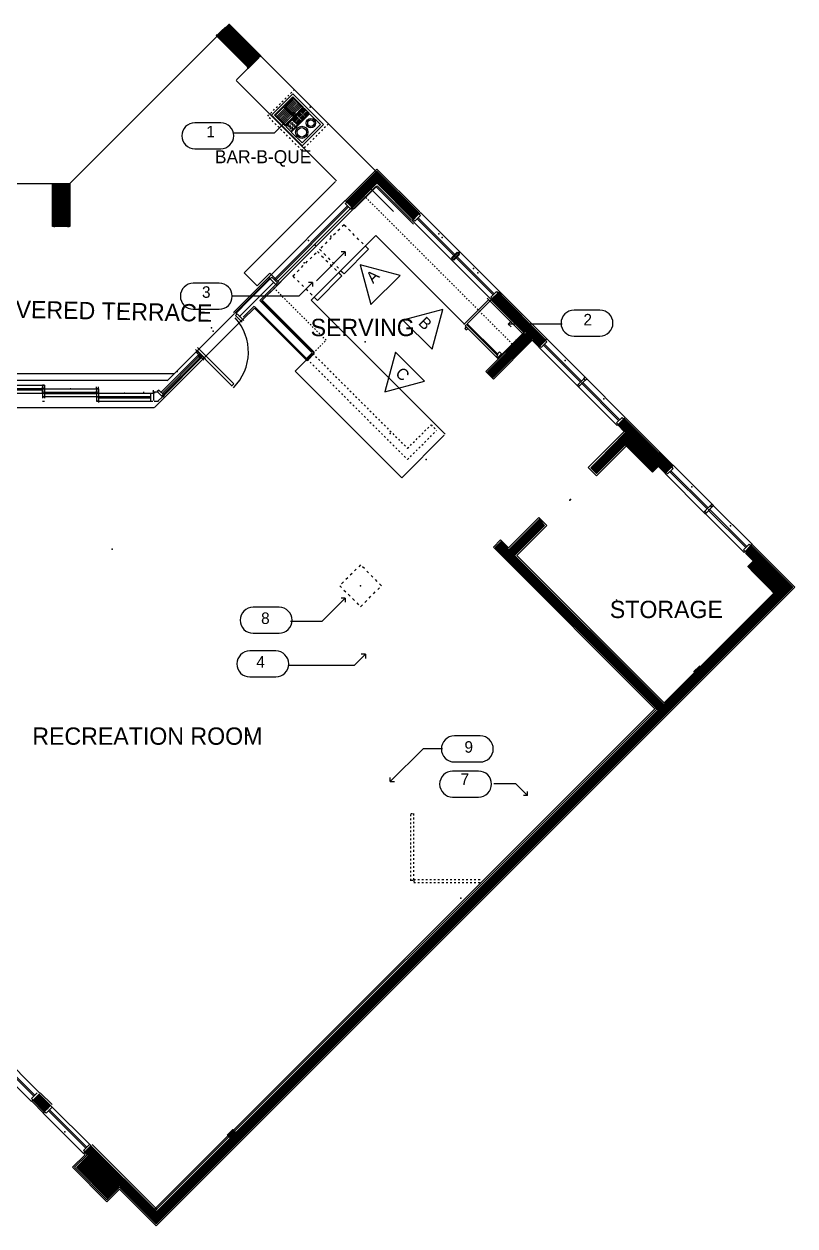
# Model space of a CAD drawing. Extents: x -92740 to -63661, y -15771 to -4391.
# Drawn here: x -83583 to -83049, y -9903 to -9070 of the extents above; entities that cross this region are included whole.
import ezdxf
from ezdxf.enums import TextEntityAlignment as Align

# ---------------------------------------------------------------- set-up
doc = ezdxf.new("R2010")
doc.units = 0
doc.header["$MEASUREMENT"] = 0
doc.linetypes.add('Dashed', pattern=[1, 0.3, -0.4, 0.3])
for name, color, linetype in [('1GWB', 2, 'Continuous'), ('1NOTES', 2, 'Continuous'), ('B1NOTES', 2, 'Continuous'), ('B1PF', 5, 'Continuous'), ('B1WALLFILL', 1, 'Continuous'), ('B2WALLFILL', 1, 'Continuous'), ('B2WINDOWS', 5, 'Continuous'), ('EXCABINETS', 8, 'Continuous'), ('EXDOORS', 3, 'Continuous'), ('EXPF', 5, 'Continuous'), ('EXWINDOW', 5, 'Continuous'), ('NEWALLS1', 1, 'Continuous'), ('NEWINDOW1', 5, 'Continuous')]:
    doc.layers.add(name, color=color, linetype=linetype)
doc.styles.add('DCADTXTSTYLE1', font='AVG_TP')
doc.linetypes.add('INSUL1', pattern='A,0,-1,[7,NGUYEN AD.shx,S=0.010204,R=0,X=-1,Y=0],0', length=1)
pattern_1 = [(45, (0, 0), (-0.11048543456, 0.11048543456), []), (-45, (0, 0), (0.11048543456, 0.11048543456), [])]

# ---------------------------------------------------------------- blocks, each defined once
blk = doc.blocks.new('BIKF2-9')
at = {"color": 5, "linetype": 'Continuous', "ltscale": 2}
for p, q in [((15, -2), (-15, -2)), ((-15, -2), (-15, -23)), ((-3, -3.5), (-13.5, -3.5)), ((-13.5, -3.5), (-13.5, -21.5)), ((-3.5, -4), (-13, -4)), ((-13, -4), (-13, -12)), ((-12.5, -11.5), (-12.5, -4.5)), ((-11.75, -4.5), (-11.75, -11.5)), ((-10.75, -4.5), (-10.75, -11.5)), ((-9.75, -4.5), (-9.75, -11.5)), ((-8.75, -4.5), (-8.75, -11.5)), ((-7.75, -4.5), (-7.75, -11.5)), ((-6.75, -4.5), (-6.75, -11.5)), ((-5.75, -4.5), (-5.75, -11.5)), ((-4.75, -4.5), (-4.75, -11.5)), ((-3.5, -12), (-3.5, -4)), ((-3, -21.5), (-3, -3.5)), ((2.5, -3.5), (-2.5, -3.5)), ((-2.5, -3.5), (-2.5, -14.5)), ((-2, -7), (-2, -4)), ((-2, -10.5), (-2, -7.5)), ((-1.5, -7), (-1.5, -4)), ((-1.5, -10.5), (-1.5, -7.5)), ((-1, -7), (-1, -4)), ((-1, -10.5), (-1, -7.5)), ((-0.5, -7), (-0.5, -4)), ((-0.5, -10.5), (-0.5, -7.5)), ((0.5, -7), (0.5, -4)), ((0.5, -10.5), (0.5, -7.5)), ((1, -7), (1, -4)), ((1, -10.5), (1, -7.5)), ((1.5, -7), (1.5, -4)), ((1.5, -10.5), (1.5, -7.5)), ((2, -7), (2, -4)), ((2, -10.5), (2, -7.5)), ((2.5, -14.5), (2.5, -3.5)), ((13.5, -3.5), (3, -3.5)), ((3, -3.5), (3, -21.5)), ((13.5, -21.5), (13.5, -3.5)), ((15, -23), (15, -2)), ((-3, -12.5), (-13.5, -12.5)), ((-13, -12), (-3.5, -12)), ((-3.5, -13), (-13, -13)), ((-13, -13), (-13, -21)), ((-11.75, -13.5), (-11.75, -20.5)), ((-10.75, -13.5), (-10.75, -20.5)), ((-9.75, -13.5), (-9.75, -20.5)), ((-8.75, -13.5), (-8.75, -20.5)), ((-7.75, -13.5), (-7.75, -20.5)), ((-6.75, -13.5), (-6.75, -20.5)), ((-5.75, -13.5), (-5.75, -20.5)), ((-4.75, -13.5), (-4.75, -20.5)), ((-3.5, -21), (-3.5, -13)), ((-2.5, -14.5), (2.5, -14.5)), ((2.5, -15), (-2.5, -15)), ((-2.5, -15), (-2.5, -21.5)), ((-2, -14), (-2, -11)), ((-1.5, -14), (-1.5, -11)), ((-1, -14), (-1, -11)), ((-0.5, -14), (-0.5, -11)), ((0.5, -14), (0.5, -11)), ((1, -14), (1, -11)), ((1.5, -14), (1.5, -11)), ((2, -14), (2, -11)), ((2.5, -21.5), (2.5, -15)), ((-15, -23), (15, -23)), ((-13.5, -21.5), (-3, -21.5)), ((-13, -21), (-3.5, -21)), ((-2.5, -21.5), (2.5, -21.5)), ((3, -21.5), (13.5, -21.5))]:
    blk.add_line(p, q, dxfattribs=at)
for centre, radius in [((8.25, -7.5), 3.25), ((8.25, -7.5), 2.25), ((-1, -17), 0.707), ((1, -17), 0.707), ((8.25, -16.5), 4.25), ((8.25, -16.5), 3.25), ((-1, -19.5), 0.707), ((1, -19.5), 0.707)]:
    blk.add_circle(centre, radius, dxfattribs=at)
blk.add_point((0, 0), dxfattribs=at)

msp = doc.modelspace()

# ---------------------------------------------------------------- hatches: boundary and pattern name
at = {"layer": 'B1WALLFILL', "linetype": 'Continuous', "ltscale": 12}
h = msp.add_hatch(dxfattribs=at)
h.set_pattern_fill('ansi37', color=1, scale=0.15625, style=0, pattern_type=2)
h.set_pattern_definition(pattern_1)
h.paths.add_polyline_path([(-83441, -9070), (-83450, -9077.97), (-83427.99, -9099.99), (-83419, -9092)], flags=0)
h = msp.add_hatch(dxfattribs=at)
h.set_pattern_fill('ansi37', color=1, scale=0.15625, style=0, pattern_type=2)
h.set_pattern_definition(pattern_1)
h.paths.add_polyline_path([(-83309.43, -9201.67), (-83338.46, -9172.54), (-83359.4, -9193.48), (-83355.51, -9197.37), (-83338.32, -9180.18), (-83313, -9205.5)], flags=0)
h = msp.add_hatch(dxfattribs=at)
h.set_pattern_fill('ansi37', color=1, scale=0.15625, style=0, pattern_type=2)
h.set_pattern_definition(pattern_1)
h.paths.add_polyline_path([(-83563.5, -9180.5), (-83551.5, -9180.5), (-83551.5, -9210.5), (-83563.5, -9210.5)], flags=0)
h = msp.add_hatch(dxfattribs=at)
h.set_pattern_fill('ansi37', color=1, scale=0.15625, style=0, pattern_type=2)
h.set_pattern_definition(pattern_1)
h.paths.add_polyline_path([(-83359.4, -9193.48), (-83356.25, -9197.25)], flags=0)
h = msp.add_hatch(dxfattribs=at)
h.set_pattern_fill('ansi37', color=1, scale=0.15625, style=0, pattern_type=2)
h.set_pattern_definition(pattern_1)
h.paths.add_polyline_path([(-83359.4, -9193.48), (-83356.25, -9197.25)], flags=0)
h = msp.add_hatch(dxfattribs=at)
h.set_pattern_fill('ansi37', color=1, scale=0.15625, style=0, pattern_type=2)
h.set_pattern_definition(pattern_1)
h.paths.add_polyline_path([(-83413.46, -9247.54), (-83371.46, -9213.32)], flags=0)
h = msp.add_hatch(dxfattribs=at)
h.set_pattern_fill('ansi37', color=1, scale=0.15625, style=0, pattern_type=2)
h.set_pattern_definition(pattern_1)
h.paths.add_polyline_path([(-83254.07, -9255.97), (-83258.49, -9260.39), (-83234.74, -9284.14), (-83261.74, -9311.14), (-83257.85, -9315.02), (-83230.85, -9288.02), (-83225.93, -9293.65), (-83221.89, -9289.61)], flags=0)
h = msp.add_hatch(dxfattribs=at)
h.set_pattern_fill('ansi37', color=1, scale=0.15625, style=0, pattern_type=2)
h.set_pattern_definition(pattern_1)
h.paths.add_polyline_path([(-83167.3, -9343.8), (-83133.52, -9376.52), (-83137.94, -9380.94), (-83142.73, -9376.15), (-83147.33, -9380.74), (-83169.79, -9358.29), (-83165.65, -9353.23), (-83171.19, -9347.69)], flags=0)
h = msp.add_hatch(dxfattribs=at)
h.set_pattern_fill('ansi37', color=1, scale=0.15625, style=0, pattern_type=2)
h.set_pattern_definition(pattern_1)
h.paths.add_polyline_path([(-83190.15, -9377.73), (-83186.26, -9381.62), (-83166.57, -9361.93), (-83169.47, -9358), (-83165.95, -9352.93)], flags=0)
h = msp.add_hatch(dxfattribs=at)
h.set_pattern_fill('ansi37', color=1, scale=0.15625, style=0, pattern_type=2)
h.set_pattern_definition(pattern_1)
h.paths.add_polyline_path([(-83537.11, -9848.17), (-83540.73, -9851.78), (-83538.48, -9854.53), (-83546.75, -9862.81), (-83525.62, -9883.89), (-83517.12, -9875.39), (-83491.26, -9901.26), (-83050.55, -9460.55), (-83079.31, -9431.79), (-83083.19, -9435.68), (-83077.06, -9441.82), (-83081.37, -9446.13), (-83062.92, -9465.15), (-83139.64, -9541.86), (-83243.07, -9438.43), (-83222.38, -9417.74), (-83225.74, -9413.32), (-83246.96, -9434.54), (-83252.35, -9428.85), (-83256.24, -9432.74), (-83256.39, -9432.89), (-83143.53, -9545.75), (-83491.26, -9893.48)], flags=0)
at = {"layer": 'B2WALLFILL', "linetype": 'Continuous', "ltscale": 12}
h = msp.add_hatch(dxfattribs=at)
h.set_pattern_fill('ansi37', color=1, scale=0.15625, style=0, pattern_type=2)
h.set_pattern_definition(pattern_1)
h.paths.add_polyline_path([(-83536.81, -9847.87), (-83540.73, -9851.78), (-83538.48, -9854.53), (-83546.75, -9862.81), (-83525.62, -9883.89), (-83517.12, -9875.39), (-83491.26, -9901.26), (-83050.55, -9460.55), (-83079.31, -9431.79), (-83083.19, -9435.68), (-83077.06, -9441.82), (-83081.37, -9446.13), (-83062.92, -9465.15), (-83113.88, -9516.11), (-83114.93, -9515.06), (-83118.82, -9518.95), (-83117.77, -9520), (-83436.33, -9838.56), (-83438.38, -9836.51), (-83442.27, -9840.39), (-83440.22, -9842.44), (-83491.26, -9893.48)], flags=0)
h = msp.add_hatch(dxfattribs=at)
h.set_pattern_fill('ansi37', color=1, scale=0.15625, style=0, pattern_type=2)
h.set_pattern_definition(pattern_1)
h.paths.add_polyline_path([(-83572.79, -9811.95), (-83576.68, -9815.83), (-83568.72, -9823.79), (-83564.83, -9819.9)], flags=0)

# ---------------------------------------------------------------- linework, layer by layer
at = {"layer": '1GWB', "color": 1, "linetype": 'Continuous', "ltscale": 12}
for p, q in [((-83338.5, -9170.59), (-83360.21, -9192.29)), ((-83338.5, -9172), (-83359.5, -9193)), ((-83308.79, -9200.29), (-83338.5, -9170.59)), ((-83309.5, -9201), (-83338.5, -9172)), ((-83413.21, -9245.29), (-83437.96, -9270.04)), ((-83412.5, -9246), (-83437.25, -9270.75)), ((-83221.5, -9289), (-83254.25, -9256.25)), ((-83220.79, -9288.29), (-83253.54, -9255.54)), ((-83134, -9376.5), (-83166.75, -9343.75)), ((-83133.29, -9375.79), (-83166.04, -9343.04)), ((-83050, -9460.5), (-83079, -9431.5)), ((-83048.59, -9460.5), (-83078.29, -9430.79)), ((-83491.5, -9902), (-83050, -9460.5)), ((-83491.5, -9903.41), (-83048.59, -9460.5)), ((-83492.71, -9891.79), (-83145.21, -9544.29)), ((-83492, -9892.5), (-83144.5, -9545)), ((-83577.71, -9817.21), (-83569.71, -9825.21)), ((-83577, -9816.5), (-83569, -9824.5)), ((-83540.91, -9854), (-83549.66, -9862.75)), ((-83539.5, -9854), (-83548.25, -9862.75)), ((-83541.71, -9853.21), (-83540.91, -9854)), ((-83541, -9852.5), (-83539.5, -9854)), ((-83549.66, -9862.75), (-83525.75, -9886.66)), ((-83548.25, -9862.75), (-83525.75, -9885.25)), ((-83525.75, -9885.25), (-83517, -9876.5)), ((-83525.75, -9886.66), (-83517, -9877.91)), ((-83517, -9876.5), (-83491.5, -9902)), ((-83517, -9877.91), (-83491.5, -9903.41))]:
    msp.add_line(p, q, dxfattribs=at)
at = {"layer": '1GWB', "color": 2, "linetype": 'INSUL1', "ltscale": 2.5}
for p, q in [((-83338, -9177), (-83356.25, -9195.25)), ((-83311.5, -9203.5), (-83338, -9177)), ((-83410.25, -9249.25), (-83434, -9273)), ((-83223.5, -9291.5), (-83256.25, -9258.75)), ((-83136.5, -9378.5), (-83168.5, -9346.5)), ((-83054.5, -9460.5), (-83080.75, -9434.25)), ((-83491.5, -9897.5), (-83054.5, -9460.5)), ((-83574.5, -9814.5), (-83566.5, -9822.5)), ((-83538.75, -9850.25), (-83491.5, -9897.5))]:
    msp.add_line(p, q, dxfattribs=at)
at = {"layer": '1GWB', "color": 2, "linetype": 'Continuous', "ltscale": 12}
for p, q in [((-83338.25, -9182.25), (-83354.25, -9198.25)), ((-83314.5, -9206), (-83338.25, -9182.25)), ((-83408, -9251.5), (-83418.5, -9262)), ((-83423.5, -9267), (-83431.25, -9274.75)), ((-83387, -9303.5), (-83423.5, -9267)), ((-83418.5, -9262), (-83382, -9298.5)), ((-83236.25, -9284.25), (-83259.25, -9261.25)), ((-83263, -9311), (-83236.25, -9284.25)), ((-83230.75, -9289.25), (-83257.75, -9316.25)), ((-83226, -9294), (-83230.75, -9289.25)), ((-83382, -9298.5), (-83386.5, -9303)), ((-83386.5, -9303), (-83387, -9303.5)), ((-83257.75, -9316.25), (-83263, -9311)), ((-83167, -9352.5), (-83171.25, -9348.25)), ((-83192, -9377.5), (-83167, -9352.5)), ((-83161.5, -9358.5), (-83186.25, -9383.25)), ((-83138.5, -9381.5), (-83161.5, -9358.5)), ((-83191.25, -9378.25), (-83192, -9377.5)), ((-83186.25, -9383.25), (-83191.25, -9378.25)), ((-83247.25, -9433.25), (-83226.25, -9412.25)), ((-83226.25, -9412.25), (-83220.75, -9417.75)), ((-83220.75, -9417.75), (-83241.5, -9438.5)), ((-83257.75, -9432.75), (-83252.75, -9427.75)), ((-83146, -9544.5), (-83257.75, -9432.75)), ((-83252.75, -9427.75), (-83247.25, -9433.25)), ((-83241.5, -9438.5), (-83139.25, -9540.75)), ((-83059.25, -9460.75), (-83083, -9437)), ((-83139.25, -9540.75), (-83059.25, -9460.75)), ((-83572, -9811), (-83563.75, -9819.25)), ((-83536, -9847), (-83491, -9892))]:
    msp.add_line(p, q, dxfattribs=at)
at = {"layer": 'B1NOTES', "color": 2, "linetype": 'Continuous', "ltscale": 12}
for p, q in [((-83409.5, -9145.5), (-83395.5, -9131.5)), ((-83437.5, -9145.5), (-83409.5, -9145.5)), ((-83380.5, -9248), (-83360.5, -9228)), ((-83392.5, -9258.5), (-83383.25, -9249.25)), ((-83439, -9258.5), (-83392.5, -9258.5)), ((-83210, -9278), (-83247.5, -9278)), ((-83376.5, -9484), (-83360.5, -9468)), ((-83398.5, -9484), (-83376.5, -9484)), ((-83354, -9514.5), (-83346.5, -9507)), ((-83399.5, -9514.5), (-83354, -9514.5)), ((-83306.5, -9572.5), (-83329.25, -9595.25)), ((-83293, -9572.5), (-83306.5, -9572.5)), ((-83257.5, -9596.5), (-83242.5, -9596.5)), ((-83242.5, -9596.5), (-83234, -9605))]:
    msp.add_line(p, q, dxfattribs=at)
at = {"layer": 'B1NOTES', "color": 1, "linetype": 'Continuous', "ltscale": 12}
for p, q in [((-83395.5, -9131.5), (-83398.33, -9131.5)), ((-83395.5, -9131.5), (-83395.5, -9134.33)), ((-83360.5, -9228), (-83363.33, -9228)), ((-83360.5, -9228), (-83360.5, -9230.83)), ((-83383.25, -9249.25), (-83386.08, -9249.25)), ((-83383.25, -9249.25), (-83383.25, -9252.08)), ((-83247.5, -9278), (-83245.5, -9276)), ((-83247.5, -9278), (-83245.5, -9280)), ((-83360.5, -9468), (-83363.33, -9468)), ((-83360.5, -9468), (-83360.5, -9470.83)), ((-83346.5, -9507), (-83349.33, -9507)), ((-83346.5, -9507), (-83346.5, -9509.83)), ((-83329.25, -9595.25), (-83329.25, -9592.42)), ((-83329.25, -9595.25), (-83326.42, -9595.25)), ((-83234, -9605), (-83236.83, -9605)), ((-83234, -9605), (-83234, -9602.17))]:
    msp.add_line(p, q, dxfattribs=at)
at = {"layer": 'B1NOTES', "color": 1, "linetype": 'Continuous', "ltscale": 18}
for p, q in [((-83446.82, -9138.49), (-83464.82, -9138.49)), ((-83437.82, -9147.49), (-83437.82, -9147.49)), ((-83464.82, -9156.49), (-83446.82, -9156.49)), ((-83447.85, -9249.75), (-83465.85, -9249.75)), ((-83438.85, -9258.75), (-83438.85, -9258.75)), ((-83465.85, -9267.75), (-83447.85, -9267.75)), ((-83183.82, -9268.39), (-83201.82, -9268.39)), ((-83174.82, -9277.39), (-83174.82, -9277.39)), ((-83201.82, -9286.39), (-83183.82, -9286.39)), ((-83406.35, -9474.41), (-83424.35, -9474.41)), ((-83397.35, -9483.41), (-83397.35, -9483.41)), ((-83424.35, -9492.41), (-83406.35, -9492.41)), ((-83408.65, -9504.7), (-83426.65, -9504.7)), ((-83399.65, -9513.7), (-83399.65, -9513.7)), ((-83426.65, -9522.7), (-83408.65, -9522.7)), ((-83266.82, -9563.66), (-83284.82, -9563.66)), ((-83257.82, -9572.66), (-83257.82, -9572.66)), ((-83284.82, -9581.66), (-83266.82, -9581.66)), ((-83268, -9588), (-83286, -9588)), ((-83259, -9597), (-83259, -9597)), ((-83286, -9606), (-83268, -9606))]:
    msp.add_line(p, q, dxfattribs=at)
at = {"layer": 'B1NOTES', "color": 2, "linetype": 'Continuous', "ltscale": 18}
for p, q in [((-83350.11, -9236.89), (-83342.71, -9264.5)), ((-83322.5, -9244.29), (-83350.11, -9236.89)), ((-83342.71, -9264.5), (-83322.5, -9244.29)), ((-83292.89, -9267.89), (-83320.5, -9275.29)), ((-83320.5, -9275.29), (-83300.29, -9295.5)), ((-83300.29, -9295.5), (-83292.89, -9267.89)), ((-83325.71, -9297.5), (-83333.11, -9325.11)), ((-83305.5, -9317.71), (-83325.71, -9297.5)), ((-83333.11, -9325.11), (-83305.5, -9317.71))]:
    msp.add_line(p, q, dxfattribs=at)
at = {"layer": 'B1NOTES', "color": 2, "linetype": 'Dashed', "ltscale": 6}
for p, q in [((-83349.85, -9445), (-83364.35, -9459.5)), ((-83335.36, -9459.5), (-83349.85, -9445)), ((-83364.35, -9459.5), (-83349.85, -9474)), ((-83349.85, -9474), (-83335.36, -9459.5))]:
    msp.add_line(p, q, dxfattribs=at)
at = {"layer": 'B1NOTES', "color": 1, "linetype": 'Continuous', "ltscale": 18}
for centre, start, end in [((-83464.82, -9147.49), 90, 180), ((-83446.82, -9147.49), 0, 90), ((-83464.82, -9147.49), 180, 269.99999), ((-83446.82, -9147.49), 269.99999, 360), ((-83465.85, -9258.75), 90, 180), ((-83447.85, -9258.75), 0, 90), ((-83465.85, -9258.75), 180, 269.99999), ((-83447.85, -9258.75), 269.99999, 360), ((-83201.82, -9277.39), 90, 180), ((-83183.82, -9277.39), 0, 90), ((-83201.82, -9277.39), 180, 269.99999), ((-83183.82, -9277.39), 269.99999, 360), ((-83424.35, -9483.41), 90, 180), ((-83406.35, -9483.41), 0, 90), ((-83424.35, -9483.41), 180, 269.99999), ((-83406.35, -9483.41), 269.99999, 360), ((-83426.65, -9513.7), 90, 180), ((-83408.65, -9513.7), 0, 90), ((-83426.65, -9513.7), 180, 269.99999), ((-83408.65, -9513.7), 269.99999, 360), ((-83284.82, -9572.66), 90, 180), ((-83266.82, -9572.66), 0, 90), ((-83284.82, -9572.66), 180, 269.99999), ((-83266.82, -9572.66), 269.99999, 360), ((-83286, -9597), 90, 180), ((-83268, -9597), 0, 90), ((-83286, -9597), 180, 269.99999), ((-83268, -9597), 269.99999, 360)]:
    msp.add_arc(centre, 9, start, end, dxfattribs=at)
at = {"layer": 'B1NOTES', "color": 2, "linetype": 'Dashed', "ltscale": 6}
msp.add_point((-83349.85, -9459.5), dxfattribs=at)
at = {"layer": 'B1PF', "color": 5, "linetype": 'Dashed', "ltscale": 4}
for p, q in [((-83414.26, -9133.92), (-83395.87, -9115.54)), ((-83390.57, -9157.61), (-83414.26, -9133.92)), ((-83372.19, -9139.23), (-83390.57, -9157.61))]:
    msp.add_line(p, q, dxfattribs=at)
at = {"layer": 'B1PF', "color": 5, "linetype": 'Dashed', "ltscale": 6}
for p, q in [((-83361.31, -9209.22), (-83378.28, -9226.19)), ((-83345.04, -9225.49), (-83361.31, -9209.22)), ((-83396.78, -9244.69), (-83379.81, -9227.72)), ((-83379.81, -9227.72), (-83363.54, -9243.99)), ((-83378.28, -9226.19), (-83362.01, -9242.46)), ((-83380.51, -9260.96), (-83396.78, -9244.69))]:
    msp.add_line(p, q, dxfattribs=at)
at = {"layer": 'B1PF', "color": 5, "linetype": 'Continuous', "ltscale": 2.0004}
for p, q in [((-83344.34, -9226.19), (-83345.04, -9225.49)), ((-83361.31, -9243.16), (-83344.34, -9226.19)), ((-83362.01, -9242.46), (-83361.31, -9243.16)), ((-83362.84, -9244.69), (-83379.81, -9261.66)), ((-83363.54, -9243.99), (-83362.84, -9244.69)), ((-83379.81, -9261.66), (-83380.51, -9260.96)), ((-83171.81, -9469.66), (-83172.51, -9468.96))]:
    msp.add_line(p, q, dxfattribs=at)
at = {"layer": 'B1PF', "color": 5, "linetype": 'Continuous', "ltscale": 12}
for p, q in [((-83275.86, -9277.85), (-83258.89, -9260.88)), ((-83258.89, -9260.88), (-83236.26, -9283.51)), ((-83276.56, -9279.97), (-83277.62, -9281.03)), ((-83277.62, -9281.03), (-83276.56, -9282.09)), ((-83277.27, -9279.26), (-83276.39, -9278.38)), ((-83254.64, -9301.89), (-83277.27, -9279.26)), ((-83276.56, -9282.09), (-83275.5, -9281.03)), ((-83276.39, -9278.38), (-83255.08, -9299.68)), ((-83275.86, -9277.85), (-83255, -9298.71)), ((-83275.15, -9278.56), (-83275.68, -9279.09)), ((-83236.26, -9283.51), (-83253.23, -9300.48)), ((-83254.64, -9298.35), (-83255.35, -9300.48)), ((-83255.35, -9300.48), (-83254.64, -9301.18)), ((-83253.58, -9297.29), (-83254.64, -9298.35)), ((-83254.64, -9301.18), (-83252.17, -9298.71)), ((-83254.11, -9300.65), (-83253.76, -9301.01)), ((-83252.17, -9298.71), (-83253.58, -9297.29)), ((-83253.58, -9300.12), (-83253.23, -9300.48)), ((-83253.76, -9301.01), (-83254.64, -9301.89))]:
    msp.add_line(p, q, dxfattribs=at)
at = {"layer": 'B1PF', "color": 5, "linetype": 'Continuous', "ltscale": 2.0004}
for p in [(-83370.5, -9217), (-83389, -9235.5), (-83304.42, -9372.05)]:
    msp.add_point(p, dxfattribs=at)
at = {"layer": 'B1PF', "color": 5, "linetype": 'Continuous', "ltscale": 2}
for p in [(-83246.86, -9271.48), (-83329.27, -9353.89)]:
    msp.add_point(p, dxfattribs=at)
at = {"layer": 'B1WALLFILL', "color": 1, "linetype": 'Continuous', "ltscale": 12}
msp.add_line((-83327.11, -9199.89), (-83342.57, -9184.43), dxfattribs=at)
at = {"layer": 'B2WINDOWS', "color": 5, "linetype": 'Continuous', "ltscale": 12}
for p, q in [((-83309.43, -9201.67), (-83308.37, -9200.61)), ((-83308.37, -9200.61), (-83280.73, -9228.24)), ((-83313.32, -9205.56), (-83314.03, -9206.26)), ((-83314.03, -9206.26), (-83286.39, -9233.9)), ((-83312.26, -9206.62), (-83313.32, -9205.56)), ((-83308.37, -9202.73), (-83312.26, -9206.62)), ((-83310.67, -9205.03), (-83285.15, -9230.54)), ((-83309.96, -9204.32), (-83284.45, -9229.84)), ((-83308.37, -9202.73), (-83309.43, -9201.67)), ((-83286.3, -9232.58), (-83287.01, -9233.29)), ((-83287.01, -9233.29), (-83259.19, -9261.1)), ((-83282.86, -9228.24), (-83286.75, -9232.13)), ((-83286.75, -9232.13), (-83285.68, -9233.19)), ((-83285.68, -9233.19), (-83286.39, -9233.9)), ((-83285.24, -9233.64), (-83286.3, -9232.58)), ((-83281.35, -9229.75), (-83285.24, -9233.64)), ((-83283.65, -9232.05), (-83257.96, -9257.74)), ((-83282.94, -9231.34), (-83257.25, -9257.03)), ((-83282.86, -9228.24), (-83281.8, -9229.3)), ((-83282.41, -9228.69), (-83281.35, -9227.63)), ((-83281.35, -9229.75), (-83282.41, -9228.69)), ((-83281.8, -9229.3), (-83280.73, -9228.24)), ((-83281.35, -9227.63), (-83253.54, -9255.44)), ((-83255.66, -9255.44), (-83259.55, -9259.33)), ((-83255.66, -9255.44), (-83254.6, -9256.5)), ((-83254.6, -9256.5), (-83253.54, -9255.44)), ((-83259.55, -9259.33), (-83258.49, -9260.39)), ((-83258.49, -9260.39), (-83259.19, -9261.1)), ((-83220.63, -9290.47), (-83224.52, -9294.36)), ((-83222.22, -9292.06), (-83196.7, -9317.58)), ((-83221.69, -9289.41), (-83220.63, -9288.35)), ((-83220.63, -9290.47), (-83221.69, -9289.41)), ((-83220.63, -9288.35), (-83192.99, -9315.99)), ((-83439.22, -9320.79), (-83464.26, -9295.75)), ((-83437.8, -9319.37), (-83462.85, -9294.33)), ((-83225.58, -9293.3), (-83226.28, -9294.01)), ((-83226.28, -9294.01), (-83198.65, -9321.64)), ((-83224.52, -9294.36), (-83225.58, -9293.3)), ((-83222.93, -9292.77), (-83197.41, -9318.29)), ((-83195.11, -9315.99), (-83199, -9319.88)), ((-83194.05, -9317.05), (-83197.94, -9320.94)), ((-83195.11, -9315.99), (-83194.05, -9314.93)), ((-83195.11, -9315.99), (-83194.05, -9317.05)), ((-83194.05, -9317.05), (-83195.11, -9315.99)), ((-83194.05, -9314.93), (-83166.24, -9342.74)), ((-83194.05, -9317.05), (-83192.99, -9315.99)), ((-83439.46, -9321.02), (-83437.8, -9319.37)), ((-83199, -9319.88), (-83199.71, -9320.58)), ((-83199.71, -9320.58), (-83171.89, -9348.4)), ((-83199, -9319.88), (-83197.94, -9320.94)), ((-83197.94, -9320.94), (-83199, -9319.88)), ((-83197.94, -9320.94), (-83198.65, -9321.64)), ((-83196.35, -9319.35), (-83170.66, -9345.04)), ((-83195.64, -9318.64), (-83169.95, -9344.33)), ((-83168.36, -9342.74), (-83172.25, -9346.63)), ((-83172.25, -9346.63), (-83171.19, -9347.69)), ((-83171.19, -9347.69), (-83171.89, -9348.4)), ((-83168.36, -9342.74), (-83167.3, -9343.8)), ((-83167.3, -9343.8), (-83166.24, -9342.74)), ((-83137.94, -9380.94), (-83138.65, -9381.64)), ((-83138.65, -9381.64), (-83110.75, -9409.55)), ((-83136.88, -9382), (-83137.94, -9380.94)), ((-83132.99, -9378.11), (-83136.88, -9382)), ((-83135.29, -9380.41), (-83109.51, -9406.19)), ((-83134.58, -9379.7), (-83108.8, -9405.48)), ((-83134.05, -9377.05), (-83132.99, -9375.99)), ((-83132.99, -9378.11), (-83134.05, -9377.05)), ((-83132.99, -9375.99), (-83105.09, -9403.89)), ((-83111.1, -9407.78), (-83111.81, -9408.49)), ((-83111.81, -9408.49), (-83083.9, -9436.39)), ((-83107.21, -9403.89), (-83111.1, -9407.78)), ((-83111.1, -9407.78), (-83110.04, -9408.84)), ((-83110.04, -9408.84), (-83111.1, -9407.78)), ((-83110.04, -9408.84), (-83110.75, -9409.55)), ((-83106.15, -9404.95), (-83110.04, -9408.84)), ((-83108.45, -9407.25), (-83082.66, -9433.03)), ((-83107.74, -9406.54), (-83081.96, -9432.32)), ((-83107.21, -9403.89), (-83106.15, -9402.83)), ((-83107.21, -9403.89), (-83106.15, -9404.95)), ((-83106.15, -9404.95), (-83107.21, -9403.89)), ((-83106.15, -9402.83), (-83078.24, -9430.73)), ((-83106.15, -9404.95), (-83105.09, -9403.89)), ((-83080.37, -9430.73), (-83084.26, -9434.62)), ((-83080.37, -9430.73), (-83079.31, -9431.79)), ((-83079.31, -9431.79), (-83078.24, -9430.73)), ((-83084.26, -9434.62), (-83083.19, -9435.68)), ((-83083.19, -9435.68), (-83083.9, -9436.39)), ((-83600.25, -9783.43), (-83572.26, -9811.42)), ((-83606, -9789.18), (-83578.01, -9817.17)), ((-83602.29, -9787.59), (-83576.42, -9813.46)), ((-83601.58, -9786.88), (-83575.71, -9812.75)), ((-83578.01, -9815.05), (-83574.12, -9811.16)), ((-83578.01, -9815.05), (-83576.95, -9816.11)), ((-83576.95, -9816.11), (-83578.01, -9817.17)), ((-83568.99, -9824.07), (-83570.05, -9825.13)), ((-83542.06, -9853.12), (-83570.05, -9825.13)), ((-83567.93, -9825.13), (-83568.99, -9824.07)), ((-83567.93, -9825.13), (-83564.04, -9821.24)), ((-83540.47, -9849.41), (-83566.34, -9823.54)), ((-83539.76, -9848.7), (-83565.63, -9822.83)), ((-83536.81, -9847.87), (-83564.8, -9819.88)), ((-83542.06, -9851), (-83538.17, -9847.11)), ((-83542.06, -9851), (-83541, -9852.06)), ((-83541, -9852.06), (-83542.06, -9853.12))]:
    msp.add_line(p, q, dxfattribs=at)
msp.add_arc((-83462.38, -9297.34), 34.75, 314.44375, 402.73205, dxfattribs=at)
for p in [(-83295.61, -9215.49), (-83293.19, -9217.91), (-83284.78, -9231.03), (-83271.54, -9239.56), (-83268.5, -9242.6), (-83207.87, -9303.23), (-83196.37, -9318.97), (-83181.2, -9329.9), (-83120.1, -9391), (-83108.27, -9406.79), (-83093.26, -9417.84), (-83554.99, -9838.06)]:
    msp.add_point(p, dxfattribs=at)
at = {"layer": 'EXCABINETS', "color": 3, "linetype": 'Continuous', "ltscale": 12}
for p, q in [((-83419.18, -9092.16), (-83338.92, -9172.42)), ((-83420.23, -9093.09), (-83435.82, -9108.68)), ((-83436.15, -9109.13), (-83366.64, -9178.64)), ((-83356.5, -9200), (-83339.25, -9182.75)), ((-83339.25, -9182.75), (-83313.25, -9208.75)), ((-83384.06, -9261.5), (-83339.25, -9216.69)), ((-83339.25, -9216.69), (-83277.72, -9278.22)), ((-83418, -9261.5), (-83405, -9248.5)), ((-83382, -9297.5), (-83418, -9261.5)), ((-83291.09, -9354.46), (-83384.06, -9261.5)), ((-83278.25, -9278.25), (-83261, -9261)), ((-83262, -9260), (-83237, -9285)), ((-83395.25, -9310.75), (-83382.5, -9298)), ((-83349.03, -9296.53), (-83347.03, -9298.53)), ((-83321.32, -9384.68), (-83395.25, -9310.75)), ((-83291.82, -9355.18), (-83321.32, -9384.68))]:
    msp.add_line(p, q, dxfattribs=at)
at = {"layer": 'EXCABINETS', "color": 5, "linetype": 'Dashed', "ltscale": 3}
for p, q in [((-83244.63, -9291.87), (-83346.25, -9190.25)), ((-83373.75, -9289.25), (-83410, -9253)), ((-83382.5, -9298), (-83374.5, -9290)), ((-83237.38, -9284.62), (-83244.63, -9291.87))]:
    msp.add_line(p, q, dxfattribs=at)
at = {"layer": 'EXCABINETS', "color": 3, "linetype": 'Continuous', "ltscale": 12}
for p in [(-83410.73, -9134.16), (-83381.43, -9223.36)]:
    msp.add_point(p, dxfattribs=at)
at = {"layer": 'EXDOORS', "color": 3, "linetype": 'Continuous', "ltscale": 12}
for p, q in [((-83430.5, -9242.5), (-83367.25, -9179.25)), ((-83421.5, -9251.5), (-83430.5, -9242.5)), ((-83412.75, -9242.75), (-83421.5, -9251.5)), ((-83406.5, -9249), (-83412.75, -9242.75)), ((-83226.27, -9413.85), (-83225.21, -9412.79)), ((-83313.55, -9663.87), (-83315, -9663.87))]:
    msp.add_line(p, q, dxfattribs=at)
at = {"layer": 'EXDOORS', "color": 5, "linetype": 'Continuous', "ltscale": 12}
for p, q in [((-83493, -9331.45), (-83490, -9331.45)), ((-83487.23, -9328.43), (-83490.38, -9331.57))]:
    msp.add_line(p, q, dxfattribs=at)
at = {"layer": 'EXDOORS', "color": 8, "linetype": 'Dashed', "ltscale": 4}
for p, q in [((-83315, -9664), (-83315, -9617.5)), ((-83315, -9617.5), (-83313, -9617.5)), ((-83313, -9663.5), (-83313, -9617.5)), ((-83267, -9663.5), (-83313, -9663.5)), ((-83313, -9663.5), (-83313, -9665.5)), ((-83267, -9665.5), (-83313, -9665.5))]:
    msp.add_line(p, q, dxfattribs=at)
at = {"layer": 'EXDOORS', "color": 3, "linetype": 'Continuous', "ltscale": 12}
msp.add_point((-83204.32, -9399.68), dxfattribs=at)
at = {"layer": 'EXWINDOW', "color": 5, "linetype": 'Continuous', "ltscale": 12}
for p in [(-83346.78, -9290.31), (-83427.99, -9563.09)]:
    msp.add_point(p, dxfattribs=at)
at = {"layer": 'NEWALLS1', "color": 1, "linetype": 'Continuous', "ltscale": 12}
for p, q in [((-83441, -9070), (-83551.5, -9180.5)), ((-83419.5, -9091.5), (-83441, -9070)), ((-83427.99, -9099.99), (-83450, -9077.97)), ((-83419.5, -9091.5), (-83428.5, -9100.5)), ((-83359.4, -9193.48), (-83338.46, -9172.54)), ((-83308.75, -9202.25), (-83338.46, -9172.54)), ((-83779.5, -9180.5), (-83551.5, -9180.5)), ((-83563.5, -9210.5), (-83563.5, -9180.5)), ((-83551.5, -9180.5), (-83551.5, -9210.5)), ((-83355.51, -9197.37), (-83338.51, -9180.37)), ((-83313.32, -9205.56), (-83338.66, -9180.21)), ((-83359.4, -9193.48), (-83355.51, -9197.37)), ((-83313.32, -9205.56), (-83309.43, -9201.67)), ((-83551.5, -9210.5), (-83563.5, -9210.5)), ((-83286.3, -9232.58), (-83282.41, -9228.69)), ((-83286.3, -9232.58), (-83285.68, -9233.19)), ((-83285.68, -9233.19), (-83281.8, -9229.3)), ((-83282.41, -9228.69), (-83281.8, -9229.3)), ((-83427.6, -9261.68), (-83412.52, -9246.6)), ((-83419.82, -9261.68), (-83408.63, -9250.49)), ((-83407.28, -9249.22), (-83418.28, -9260.22)), ((-83412.52, -9246.6), (-83408.63, -9250.49)), ((-83258.49, -9260.39), (-83254.6, -9256.5)), ((-83221.69, -9289.41), (-83254.6, -9256.5)), ((-83436.35, -9270.6), (-83427.52, -9261.76)), ((-83431.21, -9273.24), (-83423.63, -9265.65)), ((-83386.89, -9302.39), (-83423.31, -9265.97)), ((-83383.75, -9297.75), (-83419.82, -9261.68)), ((-83234.74, -9284.14), (-83258.49, -9260.39)), ((-83435.47, -9270.97), (-83436.53, -9272.03)), ((-83436.53, -9272.03), (-83432.64, -9275.92)), ((-83435.47, -9270.97), (-83431.58, -9274.86)), ((-83431.58, -9274.86), (-83432.64, -9275.92)), ((-83234.74, -9284.14), (-83261.74, -9311.14)), ((-83230.85, -9288.02), (-83257.85, -9315.02)), ((-83225.58, -9293.3), (-83230.85, -9288.02)), ((-83225.58, -9293.3), (-83221.69, -9289.41)), ((-83461.98, -9297.49), (-83463.05, -9298.55)), ((-83463.05, -9298.55), (-83459.16, -9302.44)), ((-83461.98, -9297.49), (-83458.1, -9301.38)), ((-83460.86, -9299.64), (-83461.92, -9300.7)), ((-83460.75, -9299.75), (-83461.81, -9300.81)), ((-83387.35, -9301.93), (-83383.71, -9298.29)), ((-83458.1, -9301.38), (-83459.16, -9302.44)), ((-83257.85, -9315.02), (-83261.74, -9311.14)), ((-83199, -9319.88), (-83195.11, -9315.99)), ((-83197.94, -9320.94), (-83194.05, -9317.05)), ((-83195.11, -9315.99), (-83194.05, -9317.05)), ((-83569, -9320.45), (-83570.5, -9320.45)), ((-83570.5, -9320.45), (-83570.5, -9325.95)), ((-83569, -9322.95), (-83570.5, -9322.95)), ((-83570.5, -9322.95), (-83570.5, -9328.45)), ((-83569, -9322.95), (-83570.5, -9322.95)), ((-83569, -9320.45), (-83569, -9325.95)), ((-83569, -9322.95), (-83569, -9328.45)), ((-83531.5, -9322.95), (-83533, -9322.95)), ((-83533, -9322.95), (-83533, -9328.45)), ((-83531.5, -9322.95), (-83531.5, -9328.45)), ((-83199, -9319.88), (-83197.94, -9320.94)), ((-83569, -9325.95), (-83570.5, -9325.95)), ((-83569, -9325.95), (-83570.5, -9325.95)), ((-83569, -9328.45), (-83570.5, -9328.45)), ((-83531.5, -9325.95), (-83533, -9325.95)), ((-83533, -9325.95), (-83533, -9331.45)), ((-83531.5, -9328.45), (-83533, -9328.45)), ((-83531.5, -9331.45), (-83533, -9331.45)), ((-83531.5, -9325.95), (-83531.5, -9331.45)), ((-83171.19, -9347.69), (-83167.3, -9343.8)), ((-83165.65, -9353.23), (-83171.19, -9347.69)), ((-83134.05, -9377.05), (-83167.3, -9343.8)), ((-83165.65, -9353.23), (-83190.15, -9377.73)), ((-83161.76, -9357.12), (-83186.26, -9381.62)), ((-83137.94, -9380.94), (-83161.76, -9357.12)), ((-83186.26, -9381.62), (-83190.15, -9377.73)), ((-83137.94, -9380.94), (-83134.05, -9377.05)), ((-83111.1, -9407.78), (-83107.21, -9403.89)), ((-83111.1, -9407.78), (-83110.04, -9408.84)), ((-83110.04, -9408.84), (-83106.15, -9404.95)), ((-83107.21, -9403.89), (-83106.15, -9404.95)), ((-83226.27, -9413.85), (-83246.96, -9434.54)), ((-83222.38, -9417.74), (-83226.27, -9413.85)), ((-83222.38, -9417.74), (-83243.07, -9438.43)), ((-83256.39, -9432.89), (-83143.53, -9545.75)), ((-83256.24, -9432.74), (-83252.35, -9428.85)), ((-83252.5, -9429), (-83246.96, -9434.54)), ((-83083.19, -9435.68), (-83079.31, -9431.79)), ((-83050.55, -9460.55), (-83079.31, -9431.79)), ((-83243.07, -9438.43), (-83139.64, -9541.86)), ((-83058.33, -9460.55), (-83083.19, -9435.68)), ((-83491.26, -9901.26), (-83050.55, -9460.55)), ((-83139.64, -9541.86), (-83058.33, -9460.55)), ((-83491.26, -9893.48), (-83143.53, -9545.75)), ((-83573.06, -9812.22), (-83576.95, -9816.11)), ((-83576.68, -9815.83), (-83568.72, -9823.79)), ((-83572.79, -9811.95), (-83564.83, -9819.9)), ((-83565.1, -9820.18), (-83568.99, -9824.07)), ((-83537.11, -9848.17), (-83541, -9852.06)), ((-83536.84, -9847.9), (-83491.26, -9893.48)), ((-83546.86, -9862.92), (-83542.48, -9858.53)), ((-83542.86, -9858.92), (-83538.48, -9854.53)), ((-83541.26, -9851.25), (-83538.01, -9854.51)), ((-83546.75, -9862.81), (-83525.28, -9884.28)), ((-83525.62, -9883.89), (-83517.12, -9875.39)), ((-83516.87, -9875.64), (-83491.26, -9901.26))]:
    msp.add_line(p, q, dxfattribs=at)
at = {"layer": 'NEWALLS1', "color": 9, "linetype": 'Dashed', "ltscale": 4}
for p, q in [((-83383, -9298.5), (-83317.3, -9364.2)), ((-83386.89, -9302.39), (-83317.3, -9371.98)), ((-83317.3, -9364.2), (-83300.98, -9347.88)), ((-83300.98, -9347.88), (-83297.09, -9351.77)), ((-83317.3, -9371.98), (-83297.09, -9351.77))]:
    msp.add_line(p, q, dxfattribs=at)
at = {"layer": 'NEWALLS1', "color": 5, "linetype": 'Continuous', "ltscale": 12}
for p, q in [((-83493.5, -9324.95), (-83490, -9324.95)), ((-83493.5, -9325.45), (-83492.28, -9325.45)), ((-83493.5, -9325.45), (-83493.5, -9330.95)), ((-83490.83, -9324.83), (-83486.94, -9328.72))]:
    msp.add_line(p, q, dxfattribs=at)
at = {"layer": 'NEWALLS1', "color": 1, "linetype": 'Continuous', "ltscale": 12}
for p in [(-83204.71, -9400.07), (-83522.17, -9434.16), (-83280.22, -9676.1)]:
    msp.add_point(p, dxfattribs=at)
at = {"layer": 'NEWINDOW1', "color": 5, "linetype": 'Continuous', "ltscale": 12}
for p, q in [((-83413.58, -9245.54), (-83360.46, -9192.42)), ((-83359.4, -9193.48), (-83360.46, -9192.42)), ((-83409.87, -9247.13), (-83358.87, -9196.13)), ((-83409.16, -9247.84), (-83358.16, -9196.84)), ((-83407.92, -9251.2), (-83354.8, -9198.08)), ((-83407, -9248), (-83356.25, -9197.25)), ((-83360.46, -9194.54), (-83359.4, -9193.48)), ((-83360.46, -9194.54), (-83356.57, -9198.43)), ((-83356.57, -9198.43), (-83355.51, -9197.37)), ((-83355.51, -9197.37), (-83354.8, -9198.08)), ((-83412.52, -9246.6), (-83413.58, -9245.54)), ((-83411.46, -9245.54), (-83412.52, -9246.6)), ((-83411.46, -9245.54), (-83407.57, -9249.43)), ((-83407.57, -9249.43), (-83408.63, -9250.49)), ((-83408.63, -9250.49), (-83407.92, -9251.2)), ((-83431.41, -9274.55), (-83492.66, -9335.8)), ((-83437.59, -9270.86), (-83484.09, -9317.36)), ((-83435.47, -9270.97), (-83436.53, -9272.03)), ((-83436.53, -9272.03), (-83435.47, -9270.97)), ((-83436.53, -9272.03), (-83432.64, -9275.92)), ((-83435.47, -9270.97), (-83431.58, -9274.86)), ((-83431.58, -9274.86), (-83432.64, -9275.92)), ((-83432.64, -9275.92), (-83431.58, -9274.86)), ((-83431.58, -9274.86), (-83430.87, -9275.57)), ((-83432.64, -9275.92), (-83431.93, -9276.63)), ((-83488.18, -9325.36), (-83462.72, -9299.9)), ((-83460.25, -9300.2), (-83487.75, -9327.7)), ((-83487.47, -9326.07), (-83462.01, -9300.61)), ((-83487.23, -9328.43), (-83459.66, -9300.85)), ((-83463.05, -9298.55), (-83464.11, -9297.49)), ((-83461.98, -9297.49), (-83463.05, -9296.43)), ((-83461.98, -9297.49), (-83463.05, -9298.55)), ((-83463.05, -9298.55), (-83461.98, -9297.49)), ((-83463.05, -9298.55), (-83459.16, -9302.44)), ((-83461.81, -9300.81), (-83462.87, -9299.75)), ((-83461.98, -9297.49), (-83458.1, -9301.38)), ((-83460.86, -9299.64), (-83461.92, -9300.7)), ((-83461.92, -9300.7), (-83460.86, -9299.64)), ((-83461.92, -9300.7), (-83461.22, -9301.41)), ((-83460.75, -9299.75), (-83461.81, -9298.69)), ((-83460.75, -9299.75), (-83461.81, -9300.81)), ((-83461.81, -9300.81), (-83460.75, -9299.75)), ((-83460.86, -9299.64), (-83460.16, -9300.35)), ((-83458.1, -9301.38), (-83459.16, -9302.44)), ((-83459.16, -9302.44), (-83458.1, -9301.38)), ((-83459.16, -9302.44), (-83458.45, -9303.14)), ((-83458.1, -9301.38), (-83457.39, -9302.08)), ((-83484, -9317.2), (-83632.89, -9317.2)), ((-83479.21, -9312.48), (-83631.59, -9312.48)), ((-83608, -9320.45), (-83569, -9320.45)), ((-83606.5, -9322.7), (-83570.5, -9322.7)), ((-83606.5, -9323.7), (-83570.5, -9323.7)), ((-83569, -9320.45), (-83570.5, -9320.45)), ((-83570.5, -9320.45), (-83570.5, -9325.95)), ((-83570.5, -9320.45), (-83569, -9320.45)), ((-83570.5, -9322.95), (-83570.5, -9321.45)), ((-83569, -9322.95), (-83570.5, -9322.95)), ((-83570.5, -9322.95), (-83531.5, -9322.95)), ((-83570.5, -9322.95), (-83570.5, -9328.45)), ((-83570.5, -9322.95), (-83569, -9322.95)), ((-83569, -9322.95), (-83570.5, -9322.95)), ((-83570.5, -9322.95), (-83570.5, -9323.95)), ((-83570.5, -9322.95), (-83569, -9322.95)), ((-83570.5, -9325.95), (-83570.5, -9324.45)), ((-83569, -9320.45), (-83569, -9325.95)), ((-83569, -9322.95), (-83569, -9321.45)), ((-83569, -9322.95), (-83569, -9328.45)), ((-83569, -9322.95), (-83569, -9323.95)), ((-83569, -9325.95), (-83569, -9324.45)), ((-83569, -9325.2), (-83533, -9325.2)), ((-83533, -9322.95), (-83533, -9321.45)), ((-83531.5, -9322.95), (-83533, -9322.95)), ((-83533, -9322.95), (-83533, -9328.45)), ((-83533, -9322.95), (-83531.5, -9322.95)), ((-83533, -9325.95), (-83533, -9324.45)), ((-83531.5, -9322.95), (-83531.5, -9321.45)), ((-83531.5, -9322.95), (-83531.5, -9328.45)), ((-83531.5, -9325.95), (-83531.5, -9324.45)), ((-83500.5, -9324.95), (-83500.5, -9325.95)), ((-83493.94, -9324.72), (-83493.23, -9325.43)), ((-83493.5, -9325.45), (-83493.5, -9323.95)), ((-83489.77, -9323.77), (-83490.83, -9324.83)), ((-83489.77, -9323.77), (-83485.88, -9327.66)), ((-83608, -9325.95), (-83569, -9325.95)), ((-83608, -9325.95), (-83569, -9325.95)), ((-83569, -9325.95), (-83570.5, -9325.95)), ((-83570.5, -9325.95), (-83531.5, -9325.95)), ((-83570.5, -9325.95), (-83569, -9325.95)), ((-83569, -9325.95), (-83570.5, -9325.95)), ((-83570.5, -9325.95), (-83570.5, -9326.95)), ((-83570.5, -9325.95), (-83569, -9325.95)), ((-83569, -9328.45), (-83570.5, -9328.45)), ((-83570.5, -9328.45), (-83570.5, -9329.45)), ((-83570.5, -9328.45), (-83569, -9328.45)), ((-83570.5, -9331.45), (-83569, -9331.45)), ((-83569, -9325.95), (-83569, -9326.95)), ((-83569, -9326.2), (-83533, -9326.2)), ((-83569, -9328.2), (-83533, -9328.2)), ((-83569, -9328.45), (-83569, -9329.45)), ((-83531.5, -9325.95), (-83533, -9325.95)), ((-83533, -9325.95), (-83494, -9325.95)), ((-83533, -9325.95), (-83533, -9331.45)), ((-83533, -9325.95), (-83531.5, -9325.95)), ((-83531.5, -9328.45), (-83533, -9328.45)), ((-83533, -9328.45), (-83533, -9329.45)), ((-83533, -9328.45), (-83531.5, -9328.45)), ((-83531.5, -9331.45), (-83533, -9331.45)), ((-83533, -9331.45), (-83494, -9331.45)), ((-83533, -9331.45), (-83531.5, -9331.45)), ((-83531.5, -9325.95), (-83531.5, -9331.45)), ((-83531.5, -9328.2), (-83495.5, -9328.2)), ((-83531.5, -9328.45), (-83531.5, -9329.45)), ((-83531.5, -9329.2), (-83495.5, -9329.2)), ((-83531.5, -9331.45), (-83531.5, -9332.45)), ((-83495.5, -9325.95), (-83495.5, -9331.45)), ((-83495.5, -9325.95), (-83494, -9325.95)), ((-83495.5, -9331.45), (-83494, -9331.45)), ((-83485.88, -9327.66), (-83486.94, -9328.72)), ((-83493, -9336.2), (-83632.35, -9336.2))]:
    msp.add_line(p, q, dxfattribs=at)
for p in [(-83385.96, -9220.04), (-83453.26, -9280.76), (-83452.02, -9283.02), (-83477.04, -9311.04), (-83551, -9322.95), (-83551, -9325.95), (-83513.5, -9325.95)]:
    msp.add_point(p, dxfattribs=at)

# ---------------------------------------------------------------- block references
at = {"layer": 'EXPF', "color": 1, "linetype": 'Continuous', "ltscale": 4608, "xscale": 1.000000000007886, "yscale": 1.000000000007886, "rotation": 315}
msp.add_blockref('BIKF2-9', (-83384.81, -9127.59), dxfattribs=at)

# ---------------------------------------------------------------- texts
at = {"layer": '1NOTES', "color": 3, "linetype": 'Continuous', "ltscale": 9, "style": 'DCADTXTSTYLE1'}
msp.add_text('BAR-B-QUE', height=9, dxfattribs=at).set_placement((-83450.87, -9169.21), align=Align.BOTTOM_LEFT)
at = {"layer": '1NOTES', "color": 1, "linetype": 'Continuous', "ltscale": 12, "style": 'DCADTXTSTYLE1'}
msp.add_text('COVERED TERRACE', height=12, rotation=-1.17314, dxfattribs=at).set_placement((-83613.37, -9276.8), align=Align.BOTTOM_LEFT)
at = {"layer": 'B1NOTES', "color": 3, "linetype": 'Continuous', "ltscale": 12, "style": 'DCADTXTSTYLE1'}
for s, p in [('1', (-83456.82, -9150.99)), ('3', (-83459.85, -9262.25)), ('2', (-83195.32, -9281.39)), ('8', (-83418.85, -9488.41)), ('4', (-83422.15, -9518.7)), ('9', (-83277.82, -9577.66)), ('7', (-83280.5, -9600))]:
    msp.add_text(s, height=8, dxfattribs=at).set_placement(p, align=Align.BOTTOM_LEFT)
for s, rotation, p in [('A', 45, (-83339.5, -9252)), ('B', 315, (-83312, -9279.5)), ('C', 315, (-83328, -9314.5))]:
    msp.add_text(s, height=8, rotation=rotation, dxfattribs=at).set_placement(p, align=Align.BOTTOM_LEFT)
at = {"layer": 'B1NOTES', "color": 1, "linetype": 'Continuous', "ltscale": 12, "style": 'DCADTXTSTYLE1'}
for s, p in [('SERVING', (-83384.5, -9290)), ('STORAGE', (-83177, -9485.5)), ('RECREATION ROOM', (-83577.51, -9573.35))]:
    msp.add_text(s, height=12, dxfattribs=at).set_placement(p, align=Align.BOTTOM_LEFT)

doc.saveas('drawing.dxf')
